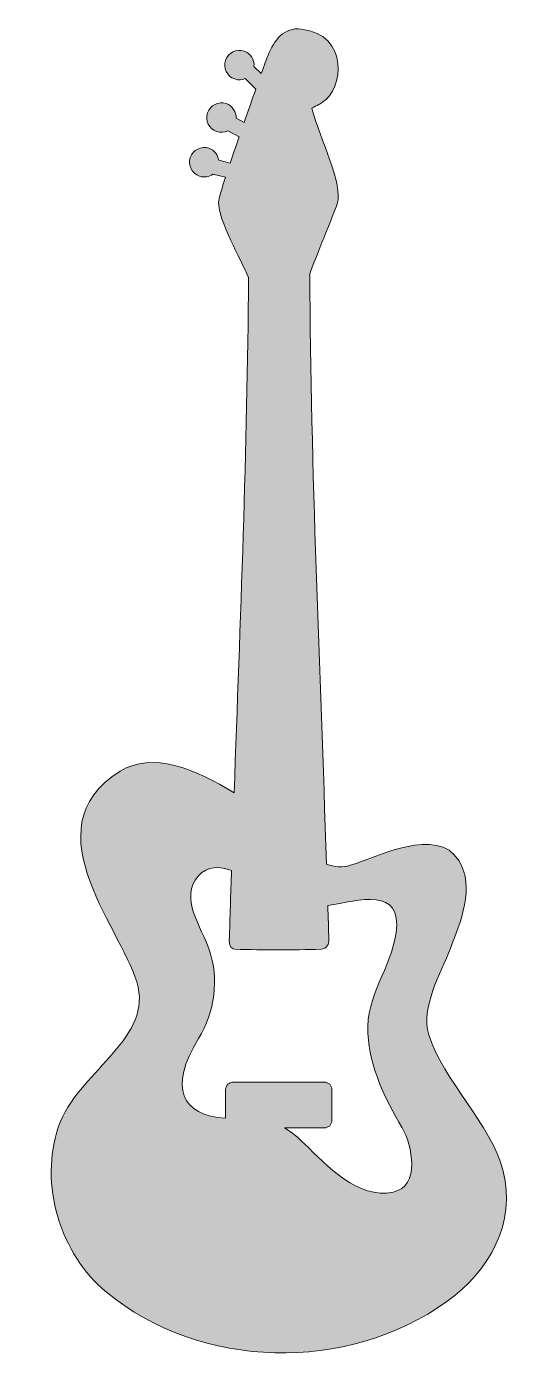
# Model space of a CAD drawing. Header units: inches. Extents: x -2 to 36, y -2 to 102.
import ezdxf

# ---------------------------------------------------------------- set-up
doc = ezdxf.new("R2010")
doc.units = ezdxf.units.IN
doc.header["$MEASUREMENT"] = 0
doc.layers.add('Layer 1', color=7, linetype='Continuous')

msp = doc.modelspace()

# ---------------------------------------------------------------- hatches: boundary and pattern name
at = {"layer": 'Layer 1', "true_color": 0x00a69c}
h = msp.add_hatch(color=134, dxfattribs=at)
h.dxf.hatch_style = 2
edge = h.paths.add_edge_path()
edge.add_spline(control_points=[(34.63, 13.96), (33.73, 17.55), (30.03, 20.91), (28.93, 24.42), (28.29, 26.47), (29.88, 29.19), (30.59, 31.03), (31.35, 33.01), (32.51, 35.75), (31.24, 37.79), (29.57, 40.46), (25, 38.05), (22.95, 37.42), (22.33, 37.23), (21.71, 37.29), (21.1, 37.5), (20.61, 52.6), (19.9, 67.7), (19.81, 82.8), (20.21, 83.92), (21.66, 87.4), (21.92, 88.17), (22.42, 89.66), (20.59, 93.15), (19.98, 95.51), (20.34, 95.7), (20.73, 95.92), (20.8, 95.96), (22.38, 96.95), (22.88, 101.14), (19.18, 101.58), (17.83, 101.75), (17.09, 100.74), (16.62, 99.57), (16.52, 99.32), (16.33, 98.82), (16.1, 98.17), (16.1, 98.17), (15.54, 98.72), (15.54, 98.72), (15.59, 99.22), (15.29, 99.71), (14.79, 99.88), (14.2, 100.08), (13.56, 99.77), (13.36, 99.18), (13.15, 98.59), (13.47, 97.95), (14.06, 97.75), (14.33, 97.65), (14.62, 97.67), (14.86, 97.78), (14.86, 97.78), (15.68, 96.97), (15.68, 96.97), (15.4, 96.18), (15.09, 95.29), (14.78, 94.4), (14.78, 94.4), (14.17, 94.74), (14.17, 94.74), (14.19, 95.22), (13.9, 95.69), (13.41, 95.86), (12.82, 96.06), (12.18, 95.74), (11.98, 95.15), (11.78, 94.57), (12.09, 93.92), (12.68, 93.72), (12.97, 93.62), (13.28, 93.65), (13.53, 93.77), (13.53, 93.77), (14.4, 93.3), (14.4, 93.3), (14.15, 92.58), (13.92, 91.89), (13.72, 91.3), (13.72, 91.3), (12.84, 91.52), (12.84, 91.52), (12.78, 91.93), (12.51, 92.29), (12.09, 92.43), (11.5, 92.63), (10.86, 92.32), (10.66, 91.73), (10.46, 91.14), (10.77, 90.5), (11.36, 90.29), (11.72, 90.17), (12.1, 90.24), (12.39, 90.45), (12.39, 90.45), (13.35, 90.21), (13.35, 90.21), (13.22, 89.79), (13.13, 89.5), (13.1, 89.41), (13.02, 89.06), (12.84, 88.65), (12.83, 88.3), (12.76, 86.96), (14.57, 83.86), (15.12, 82.52), (15.04, 69.34), (14.48, 56.16), (14.02, 42.98), (11.04, 44.8), (7.75, 46.18), (5.28, 44.64), (-1.86, 40.18), (5.77, 32.15), (6.66, 28.07), (7.56, 23.94), (1.99, 21.47), (0.57, 17.39), (-0.97, 12.96), (0.72, 7.54), (4.23, 4.66), (11.49, -1.3), (22.68, -1.54), (30.33, 3.95), (33.62, 6.31), (35.63, 9.96), (34.63, 13.96)], knot_values=[0, 0, 0, 0, 1, 1, 1, 2, 2, 2, 3, 3, 3, 4, 4, 4, 5, 5, 5, 6, 6, 6, 7, 7, 7, 8, 8, 8, 9, 9, 9, 10, 10, 10, 11, 11, 11, 12, 12, 12, 13, 13, 13, 14, 14, 14, 15, 15, 15, 16, 16, 16, 17, 17, 17, 18, 18, 18, 19, 19, 19, 20, 20, 20, 21, 21, 21, 22, 22, 22, 23, 23, 23, 24, 24, 24, 25, 25, 25, 26, 26, 26, 27, 27, 27, 28, 28, 28, 29, 29, 29, 30, 30, 30, 31, 31, 31, 32, 32, 32, 33, 33, 33, 34, 34, 34, 35, 35, 35, 36, 36, 36, 37, 37, 37, 38, 38, 38, 39, 39, 39, 40, 40, 40, 41, 41, 41, 42, 42, 42, 42], degree=3, periodic=1)
edge = h.paths.add_edge_path()
edge.add_spline(control_points=[(26.2, 12.34), (23.52, 11.76), (21.1, 14.38), (19.41, 16.05), (18.9, 16.56), (18.4, 16.96), (17.88, 17.27), (17.88, 17.27), (20.94, 17.27), (20.94, 17.27), (21.25, 17.27), (21.51, 17.53), (21.51, 17.84), (21.51, 17.84), (21.51, 20.21), (21.51, 20.21), (21.51, 20.52), (21.25, 20.78), (20.94, 20.78), (20.94, 20.78), (13.95, 20.78), (13.95, 20.78), (13.63, 20.78), (13.37, 20.52), (13.37, 20.21), (13.37, 20.21), (13.37, 18.01), (13.37, 18.01), (10, 18.23), (8.96, 20.31), (11.29, 24.13), (12.53, 26.16), (12.88, 28.7), (12.11, 30.96), (11.54, 32.64), (9.77, 34.93), (11.28, 36.61), (11.99, 37.39), (12.92, 37.36), (13.82, 37.02), (13.76, 35.22), (13.7, 33.42), (13.65, 31.62), (13.62, 31.08), (13.93, 30.99), (14.07, 30.98), (16.28, 30.91), (18.48, 30.91), (20.68, 30.98), (21.16, 30.98), (21.28, 31.44), (21.28, 31.66), (21.25, 32.55), (21.23, 33.44), (21.2, 34.33), (23.58, 34.72), (26.93, 35.81), (26.43, 32.24), (26.04, 29.48), (24.12, 27.45), (24.27, 24.52), (24.4, 21.91), (25.59, 19.5), (26.89, 17.28), (27.66, 15.96), (28.33, 12.79), (26.2, 12.34)], knot_values=[0, 0, 0, 0, 1, 1, 1, 2, 2, 2, 3, 3, 3, 4, 4, 4, 5, 5, 5, 6, 6, 6, 7, 7, 7, 8, 8, 8, 9, 9, 9, 10, 10, 10, 11, 11, 11, 12, 12, 12, 13, 13, 13, 14, 14, 14, 15, 15, 15, 16, 16, 16, 17, 17, 17, 18, 18, 18, 19, 19, 19, 20, 20, 20, 21, 21, 21, 22, 22, 22, 22], degree=3, periodic=1)

# ---------------------------------------------------------------- linework, layer by layer
at = {"layer": 'Layer 1', "lineweight": 0}
for points, knots in [([(34.63, 13.96), (33.73, 17.55), (30.03, 20.91), (28.93, 24.42), (28.29, 26.47), (29.88, 29.19), (30.59, 31.03), (31.35, 33.01), (32.51, 35.75), (31.24, 37.79), (29.57, 40.46), (25, 38.05), (22.95, 37.42), (22.33, 37.23), (21.71, 37.29), (21.1, 37.5), (20.61, 52.6), (19.9, 67.7), (19.81, 82.8), (20.21, 83.92), (21.66, 87.4), (21.92, 88.17), (22.42, 89.66), (20.59, 93.15), (19.98, 95.51), (20.34, 95.7), (20.73, 95.92), (20.8, 95.96), (22.38, 96.95), (22.88, 101.14), (19.18, 101.58), (17.83, 101.75), (17.09, 100.74), (16.62, 99.57), (16.52, 99.32), (16.33, 98.82), (16.1, 98.17), (16.1, 98.17), (15.54, 98.72), (15.54, 98.72), (15.59, 99.22), (15.29, 99.71), (14.79, 99.88), (14.2, 100.08), (13.56, 99.77), (13.36, 99.18), (13.15, 98.59), (13.47, 97.95), (14.06, 97.75), (14.33, 97.65), (14.62, 97.67), (14.86, 97.78), (14.86, 97.78), (15.68, 96.97), (15.68, 96.97), (15.4, 96.18), (15.09, 95.29), (14.78, 94.4), (14.78, 94.4), (14.17, 94.74), (14.17, 94.74), (14.19, 95.22), (13.9, 95.69), (13.41, 95.86), (12.82, 96.06), (12.18, 95.74), (11.98, 95.15), (11.78, 94.57), (12.09, 93.92), (12.68, 93.72), (12.97, 93.62), (13.28, 93.65), (13.53, 93.77), (13.53, 93.77), (14.4, 93.3), (14.4, 93.3), (14.15, 92.58), (13.92, 91.89), (13.72, 91.3), (13.72, 91.3), (12.84, 91.52), (12.84, 91.52), (12.78, 91.93), (12.51, 92.29), (12.09, 92.43), (11.5, 92.63), (10.86, 92.32), (10.66, 91.73), (10.46, 91.14), (10.77, 90.5), (11.36, 90.29), (11.72, 90.17), (12.1, 90.24), (12.39, 90.45), (12.39, 90.45), (13.35, 90.21), (13.35, 90.21), (13.22, 89.79), (13.13, 89.5), (13.1, 89.41), (13.02, 89.06), (12.84, 88.65), (12.83, 88.3), (12.76, 86.96), (14.57, 83.86), (15.12, 82.52), (15.04, 69.34), (14.48, 56.16), (14.02, 42.98), (11.04, 44.8), (7.75, 46.18), (5.28, 44.64), (-1.86, 40.18), (5.77, 32.15), (6.66, 28.07), (7.56, 23.94), (1.99, 21.47), (0.57, 17.39), (-0.97, 12.96), (0.72, 7.54), (4.23, 4.66), (11.49, -1.3), (22.68, -1.54), (30.33, 3.95), (33.62, 6.31), (35.63, 9.96), (34.63, 13.96)], [0, 0, 0, 0, 1, 1, 1, 2, 2, 2, 3, 3, 3, 4, 4, 4, 5, 5, 5, 6, 6, 6, 7, 7, 7, 8, 8, 8, 9, 9, 9, 10, 10, 10, 11, 11, 11, 12, 12, 12, 13, 13, 13, 14, 14, 14, 15, 15, 15, 16, 16, 16, 17, 17, 17, 18, 18, 18, 19, 19, 19, 20, 20, 20, 21, 21, 21, 22, 22, 22, 23, 23, 23, 24, 24, 24, 25, 25, 25, 26, 26, 26, 27, 27, 27, 28, 28, 28, 29, 29, 29, 30, 30, 30, 31, 31, 31, 32, 32, 32, 33, 33, 33, 34, 34, 34, 35, 35, 35, 36, 36, 36, 37, 37, 37, 38, 38, 38, 39, 39, 39, 40, 40, 40, 41, 41, 41, 42, 42, 42, 42]), ([(26.2, 12.34), (23.52, 11.76), (21.1, 14.38), (19.41, 16.05), (18.9, 16.56), (18.4, 16.96), (17.88, 17.27), (17.88, 17.27), (20.94, 17.27), (20.94, 17.27), (21.25, 17.27), (21.51, 17.53), (21.51, 17.84), (21.51, 17.84), (21.51, 20.21), (21.51, 20.21), (21.51, 20.52), (21.25, 20.78), (20.94, 20.78), (20.94, 20.78), (13.95, 20.78), (13.95, 20.78), (13.63, 20.78), (13.37, 20.52), (13.37, 20.21), (13.37, 20.21), (13.37, 18.01), (13.37, 18.01), (10, 18.23), (8.96, 20.31), (11.29, 24.13), (12.53, 26.16), (12.88, 28.7), (12.11, 30.96), (11.54, 32.64), (9.77, 34.93), (11.28, 36.61), (11.99, 37.39), (12.92, 37.36), (13.82, 37.02), (13.76, 35.22), (13.7, 33.42), (13.65, 31.62), (13.62, 31.08), (13.93, 30.99), (14.07, 30.98), (16.28, 30.91), (18.48, 30.91), (20.68, 30.98), (21.16, 30.98), (21.28, 31.44), (21.28, 31.66), (21.25, 32.55), (21.23, 33.44), (21.2, 34.33), (23.58, 34.72), (26.93, 35.81), (26.43, 32.24), (26.04, 29.48), (24.12, 27.45), (24.27, 24.52), (24.4, 21.91), (25.59, 19.5), (26.89, 17.28), (27.66, 15.96), (28.33, 12.79), (26.2, 12.34)], [0, 0, 0, 0, 1, 1, 1, 2, 2, 2, 3, 3, 3, 4, 4, 4, 5, 5, 5, 6, 6, 6, 7, 7, 7, 8, 8, 8, 9, 9, 9, 10, 10, 10, 11, 11, 11, 12, 12, 12, 13, 13, 13, 14, 14, 14, 15, 15, 15, 16, 16, 16, 17, 17, 17, 18, 18, 18, 19, 19, 19, 20, 20, 20, 21, 21, 21, 22, 22, 22, 22])]:
    msp.add_open_spline(points, degree=3, knots=knots, dxfattribs=at)

doc.saveas('drawing.dxf')
